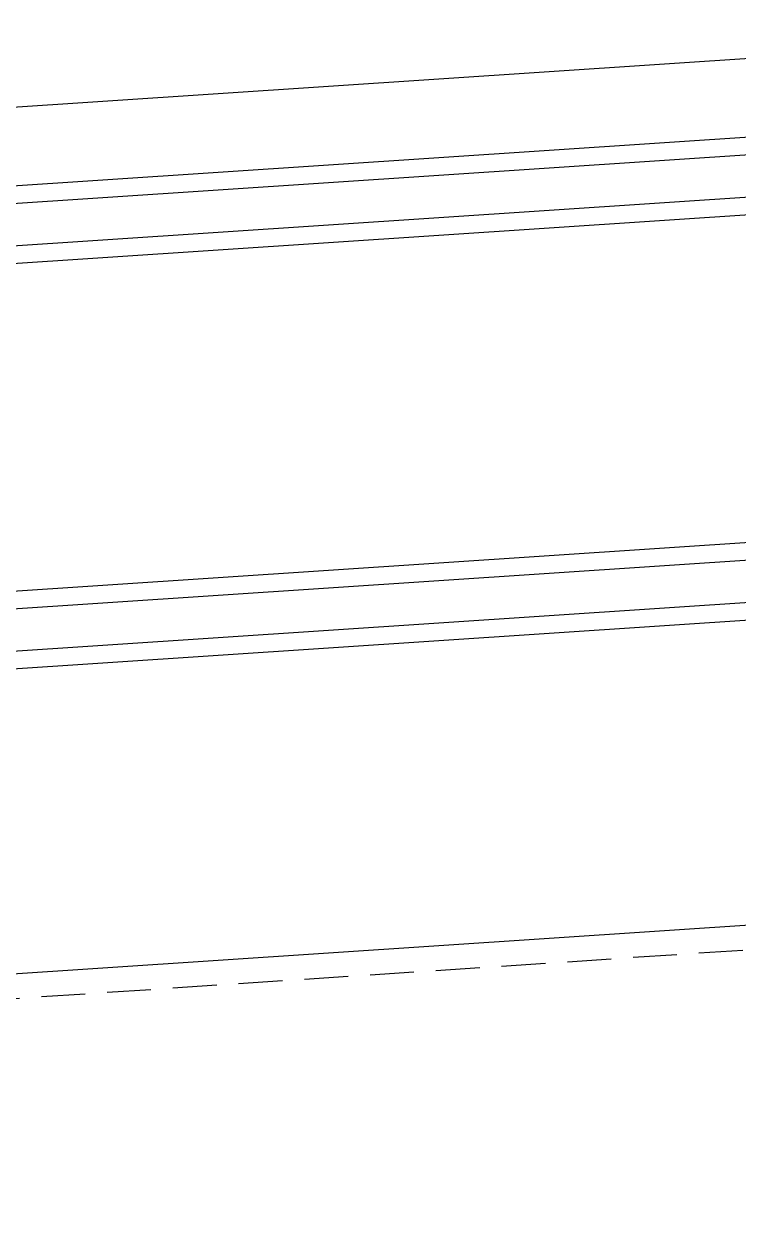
# Model space of a CAD drawing. Header units: millimetres. Extents: x -27104 to 125781, y -3376 to 46996.
# Drawn here: x 56166.11 to 56170.09, y 19057.57 to 19064.19 of the extents above; entities that cross this region are included whole.
import ezdxf

# ---------------------------------------------------------------- set-up
doc = ezdxf.new("R2010")
doc.units = ezdxf.units.MM
doc.header["$LTSCALE"] = 100
doc.header["$MEASUREMENT"] = 0
doc.linetypes.add('HIDDEN2', pattern=[0.1875, 0.125, -0.0625])
doc.layers.get('0').update_dxf_attribs({"linetype": 'CONTINUOUS'})
doc.layers.add('ELE9', color=9, linetype='CONTINUOUS')
doc.layers.add('WIN-G', color=252, linetype='CONTINUOUS')

# ---------------------------------------------------------------- blocks, each defined once
blk = doc.blocks.new('A$C37502152')
at = {"layer": 'WIN-G', "linetype": 'HIDDEN2'}
blk.add_line((703.15, 253), (89.5, 253), dxfattribs=at)
at = {"ltscale": 1000}
blk.add_wipeout([(1400, 246), (0, 246), (0, 0), (1400, 0)], dxfattribs=at)
at = {"layer": 'WIN-G'}
for p, q in [((1347, 246), (53, 246)), ((127.38, 159.5), (717.15, 159.5)), ((128, 154.5), (717.15, 154.5)), ((128, 142.5), (717.15, 142.5)), ((127.38, 137.5), (717.15, 137.5)), ((127.38, 44.5), (717.15, 44.5)), ((128, 39.5), (717.15, 39.5)), ((128, 27.5), (717.15, 27.5)), ((127.38, 22.5), (717.15, 22.5)), ((1336, 0), (64, 0))]:
    blk.add_line(p, q, dxfattribs=at)
blk = doc.blocks.new('ggtyu')
at = {"layer": 'ELE9', "color": 253, "ltscale": 0.1, "xscale": 0.01956378461538462, "yscale": 0.01956378461538462, "zscale": 0.01956378461538462, "rotation": 183.8010239330026}
blk.add_blockref('A$C37502152', (55983.5627, 19227.9875), dxfattribs=at)

msp = doc.modelspace()

# ---------------------------------------------------------------- block references
msp.add_blockref('ggtyu', (189.4577, -163.799))

doc.saveas('drawing.dxf')
